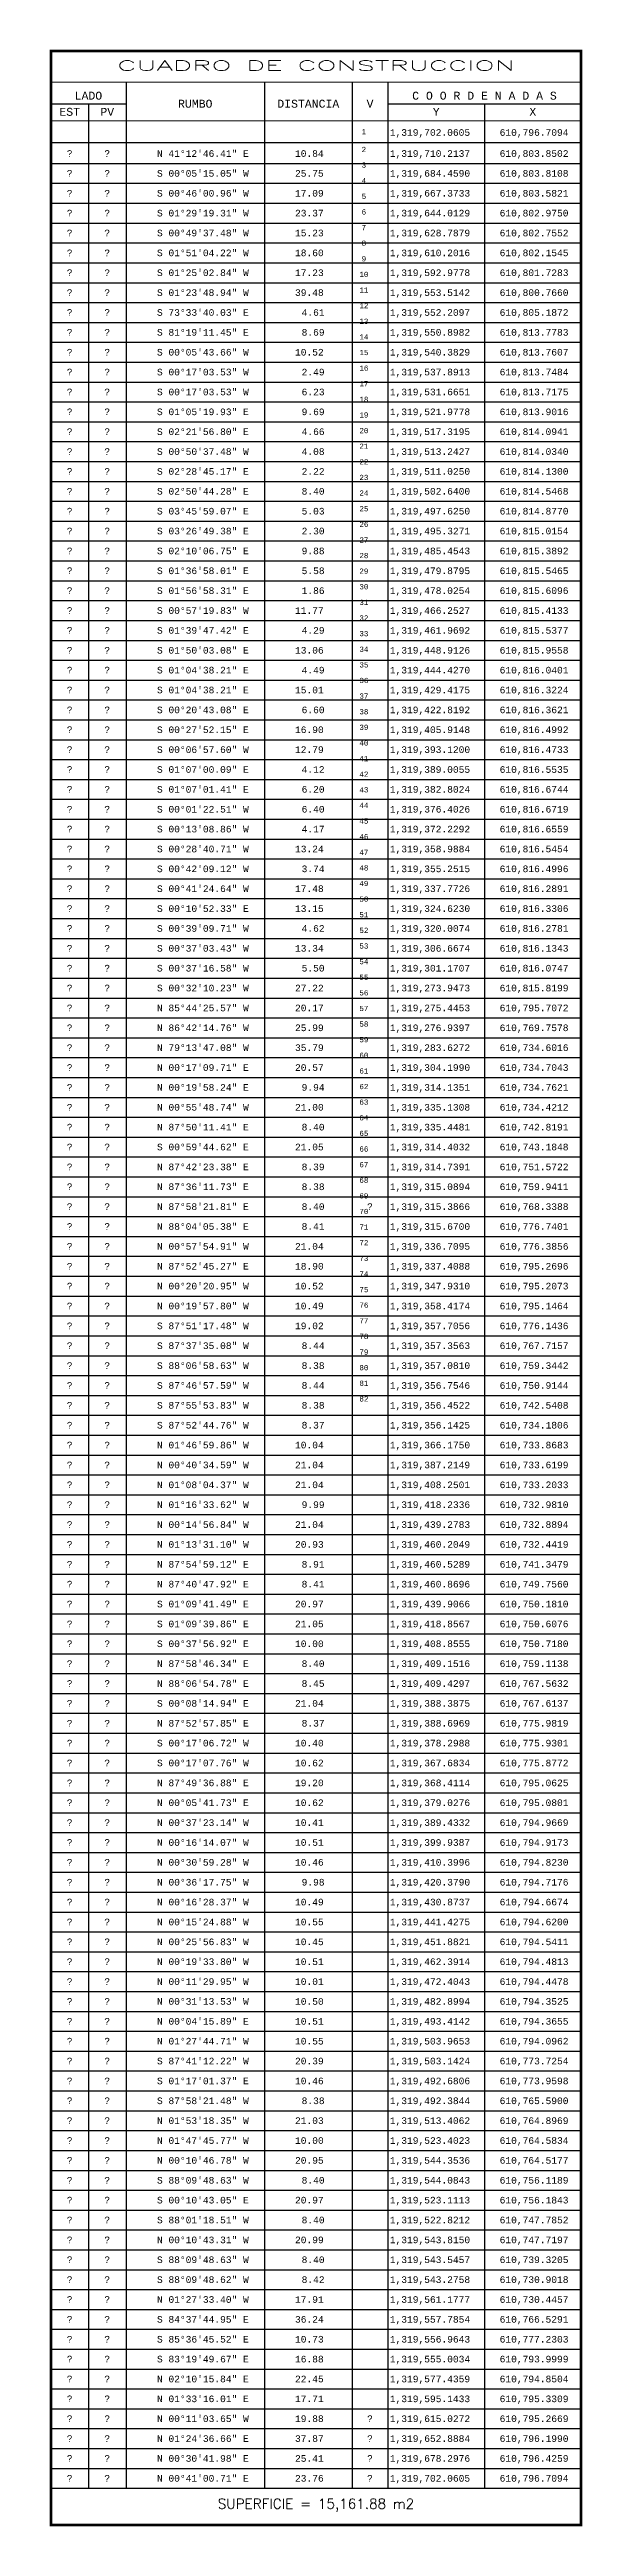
# Model space of a CAD drawing. Header units: millimetres. Extents: x 604022 to 1211550, y 1310365 to 2622648.
# Drawn here: x 605329.6 to 605425, y 1310364.5 to 1310808.3 of the extents above; entities that cross this region are included whole.
import ezdxf
from ezdxf.enums import TextEntityAlignment as Align

# ---------------------------------------------------------------- set-up
doc = ezdxf.new("R2010")
doc.units = ezdxf.units.MM
for name, color, linetype in [('CVL_CUADCON', 1, 'Continuous'), ('CVL_CUADCON_LIN', 8, 'Continuous'), ('CVL_CUADCON_TIT', 1, 'Continuous'), ('CVL_CUADCON_TX', 2, 'Continuous')]:
    doc.layers.add(name, color=color, linetype=linetype)
doc.styles.add('HUECA1', font='HUECA1.shx')
doc.styles.add('MONOTXT4', font='MONOTXT4.shx')

msp = doc.modelspace()

# ---------------------------------------------------------------- linework, layer by layer
at = {"layer": 'CVL_CUADCON', "color": 1, "linetype": 'Continuous', "lineweight": 30, "const_width": 0.475, "flags": 128}
msp.add_lwpolyline([(605329.848, 1310808.017), (605424.738, 1310808.017), (605424.738, 1310364.769), (605329.848, 1310364.769)], close=True, dxfattribs=at)
at = {"layer": 'CVL_CUADCON', "color": 1, "linetype": 'Continuous', "lineweight": 30, "const_width": 0.178, "flags": 128}
for points in [[(605329.848, 1310802.382), (605424.738, 1310802.382)], [(605329.848, 1310795.479), (605424.738, 1310795.479)], [(605329.848, 1310371.375), (605424.738, 1310371.375)]]:
    msp.add_lwpolyline(points, dxfattribs=at)
at = {"layer": 'CVL_CUADCON_LIN', "color": 8, "linetype": 'Continuous', "lineweight": 30, "ltscale": 0.5}
for p, q in [((605343.29, 1310802.382), (605343.29, 1310371.375)), ((605368.054, 1310802.382), (605368.054, 1310371.375)), ((605383.767, 1310802.382), (605383.767, 1310371.375)), ((605390.158, 1310802.382), (605390.158, 1310371.375)), ((605329.848, 1310798.552), (605343.29, 1310798.552)), ((605336.563, 1310798.552), (605336.563, 1310371.375)), ((605390.158, 1310798.552), (605424.738, 1310798.552)), ((605407.448, 1310798.552), (605407.448, 1310371.375)), ((605329.848, 1310791.617), (605424.738, 1310791.617)), ((605329.848, 1310787.846), (605424.738, 1310787.846)), ((605329.848, 1310784.287), (605424.738, 1310784.287)), ((605329.848, 1310780.727), (605424.738, 1310780.727)), ((605329.848, 1310777.167), (605424.738, 1310777.167)), ((605329.848, 1310773.608), (605424.738, 1310773.608)), ((605329.848, 1310770.048), (605424.738, 1310770.048)), ((605329.848, 1310766.489), (605424.738, 1310766.489)), ((605329.848, 1310762.929), (605424.738, 1310762.929)), ((605329.848, 1310759.369), (605424.738, 1310759.369)), ((605329.848, 1310755.81), (605424.738, 1310755.81)), ((605329.848, 1310752.25), (605424.738, 1310752.25)), ((605329.848, 1310748.691), (605424.738, 1310748.691)), ((605329.848, 1310745.131), (605424.738, 1310745.131)), ((605329.848, 1310741.572), (605424.738, 1310741.572)), ((605329.848, 1310738.012), (605424.738, 1310738.012)), ((605329.848, 1310734.452), (605424.738, 1310734.452)), ((605329.848, 1310730.893), (605424.738, 1310730.893)), ((605329.848, 1310727.333), (605424.738, 1310727.333)), ((605329.848, 1310723.774), (605424.738, 1310723.774)), ((605329.848, 1310720.214), (605424.738, 1310720.214)), ((605329.848, 1310716.654), (605424.738, 1310716.654)), ((605329.848, 1310713.095), (605424.738, 1310713.095)), ((605329.848, 1310709.535), (605424.738, 1310709.535)), ((605329.848, 1310705.976), (605424.738, 1310705.976)), ((605329.848, 1310702.416), (605424.738, 1310702.416)), ((605329.848, 1310698.857), (605424.738, 1310698.857)), ((605329.848, 1310695.297), (605424.738, 1310695.297)), ((605329.848, 1310691.737), (605424.738, 1310691.737)), ((605329.848, 1310688.178), (605424.738, 1310688.178)), ((605329.848, 1310684.618), (605424.738, 1310684.618)), ((605329.848, 1310681.059), (605424.738, 1310681.059)), ((605329.848, 1310677.499), (605424.738, 1310677.499)), ((605329.848, 1310673.939), (605424.738, 1310673.939)), ((605329.848, 1310670.38), (605424.738, 1310670.38)), ((605329.848, 1310666.82), (605424.738, 1310666.82)), ((605329.848, 1310663.261), (605424.738, 1310663.261)), ((605329.848, 1310659.701), (605424.738, 1310659.701)), ((605329.848, 1310656.141), (605424.738, 1310656.141)), ((605329.848, 1310652.582), (605424.738, 1310652.582)), ((605329.848, 1310649.022), (605424.738, 1310649.022)), ((605329.848, 1310645.463), (605424.738, 1310645.463)), ((605329.848, 1310641.903), (605424.738, 1310641.903)), ((605329.848, 1310638.344), (605424.738, 1310638.344)), ((605329.848, 1310634.784), (605424.738, 1310634.784)), ((605329.848, 1310631.224), (605424.738, 1310631.224)), ((605329.848, 1310627.665), (605424.738, 1310627.665)), ((605329.848, 1310624.105), (605424.738, 1310624.105)), ((605329.848, 1310620.546), (605424.738, 1310620.546)), ((605329.848, 1310616.986), (605424.738, 1310616.986)), ((605329.848, 1310613.426), (605424.738, 1310613.426)), ((605329.848, 1310609.867), (605424.738, 1310609.867)), ((605329.848, 1310606.307), (605424.738, 1310606.307)), ((605329.848, 1310602.748), (605424.738, 1310602.748)), ((605329.848, 1310599.188), (605424.738, 1310599.188)), ((605329.848, 1310595.629), (605424.738, 1310595.629)), ((605329.848, 1310592.069), (605424.738, 1310592.069)), ((605329.848, 1310588.509), (605424.738, 1310588.509)), ((605329.848, 1310584.95), (605424.738, 1310584.95)), ((605329.848, 1310581.39), (605424.738, 1310581.39)), ((605329.848, 1310577.831), (605424.738, 1310577.831)), ((605329.848, 1310574.271), (605424.738, 1310574.271)), ((605329.848, 1310570.711), (605424.738, 1310570.711)), ((605329.848, 1310567.152), (605424.738, 1310567.152)), ((605329.848, 1310563.592), (605424.738, 1310563.592)), ((605329.848, 1310560.033), (605424.738, 1310560.033)), ((605329.848, 1310556.473), (605424.738, 1310556.473)), ((605329.848, 1310552.914), (605424.738, 1310552.914)), ((605329.848, 1310549.354), (605424.738, 1310549.354)), ((605329.848, 1310545.794), (605424.738, 1310545.794)), ((605329.848, 1310542.235), (605424.738, 1310542.235)), ((605329.848, 1310538.675), (605424.738, 1310538.675)), ((605329.848, 1310535.116), (605424.738, 1310535.116)), ((605329.848, 1310531.556), (605424.738, 1310531.556)), ((605329.848, 1310527.996), (605424.738, 1310527.996)), ((605329.848, 1310524.437), (605424.738, 1310524.437)), ((605329.848, 1310520.877), (605424.738, 1310520.877)), ((605329.848, 1310517.318), (605424.738, 1310517.318)), ((605329.848, 1310513.758), (605424.738, 1310513.758)), ((605329.848, 1310510.199), (605424.738, 1310510.199)), ((605329.848, 1310506.639), (605424.738, 1310506.639)), ((605329.848, 1310503.079), (605424.738, 1310503.079)), ((605329.848, 1310499.52), (605424.738, 1310499.52)), ((605329.848, 1310495.96), (605424.738, 1310495.96)), ((605329.848, 1310492.401), (605424.738, 1310492.401)), ((605329.848, 1310488.841), (605424.738, 1310488.841)), ((605329.848, 1310485.281), (605424.738, 1310485.281)), ((605329.848, 1310481.722), (605424.738, 1310481.722)), ((605329.848, 1310478.162), (605424.738, 1310478.162)), ((605329.848, 1310474.603), (605424.738, 1310474.603)), ((605329.848, 1310471.043), (605424.738, 1310471.043)), ((605329.848, 1310467.484), (605424.738, 1310467.484)), ((605329.848, 1310463.924), (605424.738, 1310463.924)), ((605329.848, 1310460.364), (605424.738, 1310460.364)), ((605329.848, 1310456.805), (605424.738, 1310456.805)), ((605329.848, 1310453.245), (605424.738, 1310453.245)), ((605329.848, 1310449.686), (605424.738, 1310449.686)), ((605329.848, 1310446.126), (605424.738, 1310446.126)), ((605329.848, 1310442.566), (605424.738, 1310442.566)), ((605329.848, 1310439.007), (605424.738, 1310439.007)), ((605329.848, 1310435.447), (605424.738, 1310435.447)), ((605329.848, 1310431.888), (605424.738, 1310431.888)), ((605329.848, 1310428.328), (605424.738, 1310428.328)), ((605329.848, 1310424.769), (605424.738, 1310424.769)), ((605329.848, 1310421.209), (605424.738, 1310421.209)), ((605329.848, 1310417.649), (605424.738, 1310417.649)), ((605329.848, 1310414.09), (605424.738, 1310414.09)), ((605329.848, 1310410.53), (605424.738, 1310410.53)), ((605329.848, 1310406.971), (605424.738, 1310406.971)), ((605329.848, 1310403.411), (605424.738, 1310403.411)), ((605329.848, 1310399.851), (605424.738, 1310399.851)), ((605329.848, 1310396.292), (605424.738, 1310396.292)), ((605329.848, 1310392.732), (605424.738, 1310392.732)), ((605329.848, 1310389.173), (605424.738, 1310389.173)), ((605329.848, 1310385.613), (605424.738, 1310385.613)), ((605329.848, 1310382.053), (605424.738, 1310382.053)), ((605329.848, 1310378.494), (605424.738, 1310378.494)), ((605329.848, 1310374.934), (605424.738, 1310374.934)), ((605329.848, 1310371.375), (605424.738, 1310371.375))]:
    msp.add_line(p, q, dxfattribs=at)

# ---------------------------------------------------------------- texts
at = {"layer": 'CVL_CUADCON_TIT', "color": 1, "lineweight": 30, "ltscale": 0.5, "style": 'HUECA1', "width": 1.758658}
msp.add_text('CUADRO DE CONSTRUCCION', height=1.77979, dxfattribs=at).set_placement((605341.713, 1310804.493), (605412.873, 1310804.493), align=Align.FIT)
at = {"layer": 'CVL_CUADCON_TIT', "color": 1, "lineweight": 30, "ltscale": 0.5, "style": 'MONOTXT4'}
for s, height, p in [('LADO', 1.4238, (605336.563, 1310799.275)), ('C O O R D E N A D A S', 1.42383, (605407.447, 1310799.275)), ('EST', 1.4238, (605333.206, 1310796.384)), ('PV', 1.4238, (605339.933, 1310796.384)), ('Y', 1.424, (605398.809, 1310796.384)), ('X', 1.424, (605416.096, 1310796.384))]:
    msp.add_text(s, height=height, dxfattribs=at).set_placement(p, align=Align.CENTER)
at = {"layer": 'CVL_CUADCON_TIT', "color": 1, "lineweight": 30, "ltscale": 0.5}
for s, height, style, p in [('RUMBO', 1.4238, 'MONOTXT4', (605355.678, 1310798.549)), ('DISTANCIA', 1.4238, 'MONOTXT4', (605375.909, 1310798.549)), ('V', 1.424, 'MONOTXT4', (605386.967, 1310798.549)), ('SUPERFICIE = 15,161.88 m2', 1.77979, 'HUECA1', (605377.293, 1310368.329))]:
    msp.add_text(s, height=height, dxfattribs=dict(at, style=style)).set_placement(p, align=Align.MIDDLE)
at = {"layer": 'CVL_CUADCON_TX', "color": 7, "ltscale": 0.5, "style": 'MONOTXT4'}
for s, height, p in [('1', 0.933, (605385.863, 1310793.082)), ('3', 0.933, (605385.863, 1310787.087)), ('2', 0.933, (605385.863, 1310789.885)), ('4', 0.933, (605385.863, 1310784.289)), ('5', 0.933, (605385.863, 1310781.492)), ('6', 0.933, (605385.863, 1310778.694)), ('8', 0.933, (605385.863, 1310773.098)), ('7', 0.933, (605385.863, 1310775.896)), ('9', 0.933, (605385.863, 1310770.301)), ('10', 0.9326, (605385.863, 1310767.503)), ('11', 0.9326, (605385.863, 1310764.705)), ('12', 0.9326, (605385.863, 1310761.907)), ('13', 0.9326, (605385.863, 1310759.109)), ('14', 0.9326, (605385.863, 1310756.312)), ('15', 0.9326, (605385.863, 1310753.514)), ('16', 0.9326, (605385.863, 1310750.716)), ('17', 0.9326, (605385.863, 1310747.918)), ('18', 0.9326, (605385.863, 1310745.12)), ('19', 0.9326, (605385.863, 1310742.323)), ('20', 0.9326, (605385.863, 1310739.525)), ('21', 0.9326, (605385.863, 1310736.727)), ('22', 0.9326, (605385.863, 1310733.929)), ('23', 0.9326, (605385.863, 1310731.131)), ('24', 0.9326, (605385.863, 1310728.334)), ('25', 0.9326, (605385.863, 1310725.536)), ('26', 0.9326, (605385.863, 1310722.738)), ('27', 0.9326, (605385.863, 1310719.94)), ('28', 0.9326, (605385.863, 1310717.142)), ('30', 0.9326, (605385.863, 1310711.547)), ('29', 0.9326, (605385.863, 1310714.345)), ('31', 0.9326, (605385.863, 1310708.749)), ('32', 0.9326, (605385.863, 1310705.951)), ('33', 0.9326, (605385.863, 1310703.153)), ('34', 0.9326, (605385.863, 1310700.356)), ('35', 0.9326, (605385.863, 1310697.558)), ('36', 0.9326, (605385.863, 1310694.76)), ('37', 0.9326, (605385.863, 1310691.962)), ('38', 0.9326, (605385.863, 1310689.164)), ('39', 0.9326, (605385.863, 1310686.367)), ('40', 0.9326, (605385.863, 1310683.569)), ('41', 0.9326, (605385.863, 1310680.771)), ('42', 0.9326, (605385.863, 1310677.973)), ('43', 0.9326, (605385.863, 1310675.176)), ('44', 0.9326, (605385.863, 1310672.378)), ('45', 0.9326, (605385.863, 1310669.58)), ('46', 0.9326, (605385.863, 1310666.782)), ('47', 0.9326, (605385.863, 1310663.984)), ('48', 0.9326, (605385.863, 1310661.187)), ('49', 0.9326, (605385.863, 1310658.389)), ('50', 0.9326, (605385.863, 1310655.591)), ('51', 0.9326, (605385.863, 1310652.793)), ('52', 0.9326, (605385.863, 1310649.995)), ('53', 0.9326, (605385.863, 1310647.198)), ('54', 0.9326, (605385.863, 1310644.4)), ('55', 0.9326, (605385.863, 1310641.602)), ('56', 0.9326, (605385.863, 1310638.804)), ('57', 0.9326, (605385.863, 1310636.006)), ('58', 0.9326, (605385.863, 1310633.209)), ('59', 0.9326, (605385.863, 1310630.411)), ('60', 0.9326, (605385.863, 1310627.613)), ('61', 0.9326, (605385.863, 1310624.815)), ('62', 0.9326, (605385.863, 1310622.017)), ('63', 0.9326, (605385.863, 1310619.22)), ('64', 0.9326, (605385.863, 1310616.422)), ('65', 0.9326, (605385.863, 1310613.624)), ('66', 0.9326, (605385.863, 1310610.826)), ('67', 0.9326, (605385.863, 1310608.028)), ('68', 0.9326, (605385.863, 1310605.231)), ('69', 0.9326, (605385.863, 1310602.433)), ('70', 0.9326, (605385.863, 1310599.635)), ('71', 0.9326, (605385.863, 1310596.837)), ('72', 0.9326, (605385.863, 1310594.039)), ('73', 0.9326, (605385.863, 1310591.242)), ('74', 0.9326, (605385.863, 1310588.444)), ('75', 0.9326, (605385.863, 1310585.646)), ('76', 0.9326, (605385.863, 1310582.848)), ('77', 0.9326, (605385.863, 1310580.051)), ('78', 0.9326, (605385.863, 1310577.253)), ('79', 0.9326, (605385.863, 1310574.455)), ('80', 0.9326, (605385.863, 1310571.657)), ('81', 0.9326, (605385.863, 1310568.859)), ('82', 0.9326, (605385.863, 1310566.062))]:
    msp.add_text(s, height=height, dxfattribs=at).set_placement(p, align=Align.CENTER)
at = {"layer": 'CVL_CUADCON_TX', "color": 2, "lineweight": 30, "ltscale": 0.5, "style": 'MONOTXT4'}
for s, height, p in [('1,319,702.0605', 1.18653, (605390.503, 1310792.803)), ('610,796.7094', 1.18653, (605410.164, 1310792.803)), ('N 41%%d12\'46.41" E', 1.18653, (605348.832, 1310789.033)), ('10.84', 1.1865, (605373.536, 1310789.033)), ('1,319,710.2137', 1.18653, (605390.503, 1310789.033)), ('610,803.8502', 1.18653, (605410.164, 1310789.033)), ('S 00%%d05\'15.05" W', 1.18653, (605348.832, 1310785.473)), ('S 00%%d46\'00.96" W', 1.18653, (605348.832, 1310781.913)), ('25.75', 1.1865, (605373.536, 1310785.473)), ('17.09', 1.1865, (605373.536, 1310781.913)), ('1,319,684.4590', 1.18653, (605390.503, 1310785.473)), ('1,319,667.3733', 1.18653, (605390.503, 1310781.913)), ('610,803.8108', 1.18653, (605410.164, 1310785.473)), ('610,803.5821', 1.18653, (605410.164, 1310781.913)), ('S 01%%d29\'19.31" W', 1.18653, (605348.832, 1310778.354)), ('23.37', 1.1865, (605373.536, 1310778.354)), ('1,319,644.0129', 1.18653, (605390.503, 1310778.354)), ('610,802.9750', 1.18653, (605410.164, 1310778.354)), ('S 00%%d49\'37.48" W', 1.18653, (605348.832, 1310774.794)), ('15.23', 1.1865, (605373.536, 1310774.794)), ('1,319,628.7879', 1.18653, (605390.503, 1310774.794)), ('610,802.7552', 1.18653, (605410.164, 1310774.794)), ('S 01%%d51\'04.22" W', 1.18653, (605348.832, 1310771.235)), ('18.60', 1.1865, (605373.536, 1310771.235)), ('1,319,610.2016', 1.18653, (605390.503, 1310771.235)), ('610,802.1545', 1.18653, (605410.164, 1310771.235)), ('S 01%%d25\'02.84" W', 1.18653, (605348.832, 1310767.675)), ('S 01%%d23\'48.94" W', 1.18653, (605348.832, 1310764.116)), ('39.48', 1.1865, (605373.536, 1310764.116)), ('17.23', 1.1865, (605373.536, 1310767.675)), ('1,319,592.9778', 1.18653, (605390.503, 1310767.675)), ('1,319,553.5142', 1.18653, (605390.503, 1310764.116)), ('610,801.7283', 1.18653, (605410.164, 1310767.675)), ('610,800.7660', 1.18653, (605410.164, 1310764.116)), ('S 73%%d33\'40.03" E', 1.18653, (605348.832, 1310760.556)), ('4.61', 1.1865, (605374.722, 1310760.556)), ('1,319,552.2097', 1.18653, (605390.503, 1310760.556)), ('610,805.1872', 1.18653, (605410.164, 1310760.556)), ('S 81%%d19\'11.45" E', 1.18653, (605348.832, 1310756.996)), ('8.69', 1.1865, (605374.722, 1310756.996)), ('1,319,550.8982', 1.18653, (605390.503, 1310756.996)), ('610,813.7783', 1.18653, (605410.164, 1310756.996)), ('S 00%%d05\'43.66" W', 1.18653, (605348.832, 1310753.437)), ('10.52', 1.1865, (605373.536, 1310753.437)), ('1,319,540.3829', 1.18653, (605390.503, 1310753.437)), ('610,813.7607', 1.18653, (605410.164, 1310753.437)), ('S 00%%d17\'03.53" W', 1.18653, (605348.832, 1310749.877)), ('S 00%%d17\'03.53" W', 1.18653, (605348.832, 1310746.318)), ('2.49', 1.1865, (605374.722, 1310749.877)), ('6.23', 1.1865, (605374.722, 1310746.318)), ('1,319,537.8913', 1.18653, (605390.503, 1310749.877)), ('1,319,531.6651', 1.18653, (605390.503, 1310746.318)), ('610,813.7484', 1.18653, (605410.164, 1310749.877)), ('610,813.7175', 1.18653, (605410.164, 1310746.318)), ('S 01%%d05\'19.93" E', 1.18653, (605348.832, 1310742.758)), ('9.69', 1.1865, (605374.722, 1310742.758)), ('1,319,521.9778', 1.18653, (605390.503, 1310742.758)), ('610,813.9016', 1.18653, (605410.164, 1310742.758)), ('S 02%%d21\'56.80" E', 1.18653, (605348.832, 1310739.198)), ('4.66', 1.1865, (605374.722, 1310739.198)), ('1,319,517.3195', 1.18653, (605390.503, 1310739.198)), ('610,814.0941', 1.18653, (605410.164, 1310739.198)), ('S 00%%d50\'37.48" W', 1.18653, (605348.832, 1310735.639)), ('4.08', 1.1865, (605374.722, 1310735.639)), ('1,319,513.2427', 1.18653, (605390.503, 1310735.639)), ('610,814.0340', 1.18653, (605410.164, 1310735.639)), ('S 02%%d28\'45.17" E', 1.18653, (605348.832, 1310732.079)), ('S 02%%d50\'44.28" E', 1.18653, (605348.832, 1310728.52)), ('8.40', 1.1865, (605374.722, 1310728.52)), ('2.22', 1.1865, (605374.722, 1310732.079)), ('1,319,511.0250', 1.18653, (605390.503, 1310732.079)), ('1,319,502.6400', 1.18653, (605390.503, 1310728.52)), ('610,814.1300', 1.18653, (605410.164, 1310732.079)), ('610,814.5468', 1.18653, (605410.164, 1310728.52)), ('S 03%%d45\'59.07" E', 1.18653, (605348.832, 1310724.96)), ('5.03', 1.1865, (605374.722, 1310724.96)), ('1,319,497.6250', 1.18653, (605390.503, 1310724.96)), ('610,814.8770', 1.18653, (605410.164, 1310724.96)), ('S 03%%d26\'49.38" E', 1.18653, (605348.832, 1310721.401)), ('2.30', 1.1865, (605374.722, 1310721.401)), ('1,319,495.3271', 1.18653, (605390.503, 1310721.401)), ('610,815.0154', 1.18653, (605410.164, 1310721.401)), ('S 02%%d10\'06.75" E', 1.18653, (605348.832, 1310717.841)), ('9.88', 1.1865, (605374.722, 1310717.841)), ('1,319,485.4543', 1.18653, (605390.503, 1310717.841)), ('610,815.3892', 1.18653, (605410.164, 1310717.841)), ('S 01%%d36\'58.01" E', 1.18653, (605348.832, 1310714.281)), ('S 01%%d56\'58.31" E', 1.18653, (605348.832, 1310710.722)), ('5.58', 1.1865, (605374.722, 1310714.281)), ('1.86', 1.1865, (605374.722, 1310710.722)), ('1,319,479.8795', 1.18653, (605390.503, 1310714.281)), ('1,319,478.0254', 1.18653, (605390.503, 1310710.722)), ('610,815.5465', 1.18653, (605410.164, 1310714.281)), ('610,815.6096', 1.18653, (605410.164, 1310710.722)), ('S 00%%d57\'19.83" W', 1.18653, (605348.832, 1310707.162)), ('11.77', 1.1865, (605373.536, 1310707.162)), ('1,319,466.2527', 1.18653, (605390.503, 1310707.162)), ('610,815.4133', 1.18653, (605410.164, 1310707.162)), ('S 01%%d39\'47.42" E', 1.18653, (605348.832, 1310703.603)), ('4.29', 1.1865, (605374.722, 1310703.603)), ('1,319,461.9692', 1.18653, (605390.503, 1310703.603)), ('610,815.5377', 1.18653, (605410.164, 1310703.603)), ('S 01%%d50\'03.08" E', 1.18653, (605348.832, 1310700.043)), ('13.06', 1.1865, (605373.536, 1310700.043)), ('1,319,448.9126', 1.18653, (605390.503, 1310700.043)), ('610,815.9558', 1.18653, (605410.164, 1310700.043)), ('S 01%%d04\'38.21" E', 1.18653, (605348.832, 1310696.483)), ('S 01%%d04\'38.21" E', 1.18653, (605348.832, 1310692.924)), ('15.01', 1.1865, (605373.536, 1310692.924)), ('4.49', 1.1865, (605374.722, 1310696.483)), ('1,319,444.4270', 1.18653, (605390.503, 1310696.483)), ('1,319,429.4175', 1.18653, (605390.503, 1310692.924)), ('610,816.0401', 1.18653, (605410.164, 1310696.483)), ('610,816.3224', 1.18653, (605410.164, 1310692.924)), ('S 00%%d20\'43.08" E', 1.18653, (605348.832, 1310689.364)), ('6.60', 1.1865, (605374.722, 1310689.364)), ('1,319,422.8192', 1.18653, (605390.503, 1310689.364)), ('610,816.3621', 1.18653, (605410.164, 1310689.364)), ('S 00%%d27\'52.15" E', 1.18653, (605348.832, 1310685.805)), ('16.90', 1.1865, (605373.536, 1310685.805)), ('1,319,405.9148', 1.18653, (605390.503, 1310685.805)), ('610,816.4992', 1.18653, (605410.164, 1310685.805)), ('S 00%%d06\'57.60" W', 1.18653, (605348.832, 1310682.245)), ('12.79', 1.1865, (605373.536, 1310682.245)), ('1,319,393.1200', 1.18653, (605390.503, 1310682.245)), ('610,816.4733', 1.18653, (605410.164, 1310682.245)), ('S 01%%d07\'00.09" E', 1.18653, (605348.832, 1310678.686)), ('S 01%%d07\'01.41" E', 1.18653, (605348.832, 1310675.126)), ('4.12', 1.1865, (605374.722, 1310678.686)), ('6.20', 1.1865, (605374.722, 1310675.126)), ('1,319,389.0055', 1.18653, (605390.503, 1310678.686)), ('1,319,382.8024', 1.18653, (605390.503, 1310675.126)), ('610,816.5535', 1.18653, (605410.164, 1310678.686)), ('610,816.6744', 1.18653, (605410.164, 1310675.126)), ('S 00%%d01\'22.51" W', 1.18653, (605348.832, 1310671.566)), ('6.40', 1.1865, (605374.722, 1310671.566)), ('1,319,376.4026', 1.18653, (605390.503, 1310671.566)), ('610,816.6719', 1.18653, (605410.164, 1310671.566)), ('S 00%%d13\'08.86" W', 1.18653, (605348.832, 1310668.007)), ('4.17', 1.1865, (605374.722, 1310668.007)), ('1,319,372.2292', 1.18653, (605390.503, 1310668.007)), ('610,816.6559', 1.18653, (605410.164, 1310668.007)), ('S 00%%d28\'40.71" W', 1.18653, (605348.832, 1310664.447)), ('13.24', 1.1865, (605373.536, 1310664.447)), ('1,319,358.9884', 1.18653, (605390.503, 1310664.447)), ('610,816.5454', 1.18653, (605410.164, 1310664.447)), ('S 00%%d42\'09.12" W', 1.18653, (605348.832, 1310660.888)), ('S 00%%d41\'24.64" W', 1.18653, (605348.832, 1310657.328)), ('17.48', 1.1865, (605373.536, 1310657.328)), ('3.74', 1.1865, (605374.722, 1310660.888)), ('1,319,355.2515', 1.18653, (605390.503, 1310660.888)), ('1,319,337.7726', 1.18653, (605390.503, 1310657.328)), ('610,816.4996', 1.18653, (605410.164, 1310660.888)), ('610,816.2891', 1.18653, (605410.164, 1310657.328)), ('S 00%%d10\'52.33" E', 1.18653, (605348.832, 1310653.768)), ('13.15', 1.1865, (605373.536, 1310653.768)), ('1,319,324.6230', 1.18653, (605390.503, 1310653.768)), ('610,816.3306', 1.18653, (605410.164, 1310653.768)), ('S 00%%d39\'09.71" W', 1.18653, (605348.832, 1310650.209)), ('4.62', 1.1865, (605374.722, 1310650.209)), ('1,319,320.0074', 1.18653, (605390.503, 1310650.209)), ('610,816.2781', 1.18653, (605410.164, 1310650.209)), ('S 00%%d37\'03.43" W', 1.18653, (605348.832, 1310646.649)), ('13.34', 1.1865, (605373.536, 1310646.649)), ('1,319,306.6674', 1.18653, (605390.503, 1310646.649)), ('610,816.1343', 1.18653, (605410.164, 1310646.649)), ('S 00%%d37\'16.58" W', 1.18653, (605348.832, 1310643.09)), ('S 00%%d32\'10.23" W', 1.18653, (605348.832, 1310639.53)), ('27.22', 1.1865, (605373.536, 1310639.53)), ('5.50', 1.1865, (605374.722, 1310643.09)), ('1,319,301.1707', 1.18653, (605390.503, 1310643.09)), ('1,319,273.9473', 1.18653, (605390.503, 1310639.53)), ('610,816.0747', 1.18653, (605410.164, 1310643.09)), ('610,815.8199', 1.18653, (605410.164, 1310639.53)), ('N 85%%d44\'25.57" W', 1.18653, (605348.832, 1310635.971)), ('20.17', 1.1865, (605373.536, 1310635.971)), ('1,319,275.4453', 1.18653, (605390.503, 1310635.971)), ('610,795.7072', 1.18653, (605410.164, 1310635.971)), ('N 86%%d42\'14.76" W', 1.18653, (605348.832, 1310632.411)), ('25.99', 1.1865, (605373.536, 1310632.411)), ('1,319,276.9397', 1.18653, (605390.503, 1310632.411)), ('610,769.7578', 1.18653, (605410.164, 1310632.411)), ('N 79%%d13\'47.08" W', 1.18653, (605348.832, 1310628.851)), ('35.79', 1.1865, (605373.536, 1310628.851)), ('1,319,283.6272', 1.18653, (605390.503, 1310628.851)), ('610,734.6016', 1.18653, (605410.164, 1310628.851)), ('N 00%%d17\'09.71" E', 1.18653, (605348.832, 1310625.292)), ('N 00%%d19\'58.24" E', 1.18653, (605348.832, 1310621.732)), ('20.57', 1.1865, (605373.536, 1310625.292)), ('9.94', 1.1865, (605374.722, 1310621.732)), ('1,319,304.1990', 1.18653, (605390.503, 1310625.292)), ('1,319,314.1351', 1.18653, (605390.503, 1310621.732)), ('610,734.7043', 1.18653, (605410.164, 1310625.292)), ('610,734.7621', 1.18653, (605410.164, 1310621.732)), ('N 00%%d55\'48.74" W', 1.18653, (605348.832, 1310618.173)), ('21.00', 1.1865, (605373.536, 1310618.173)), ('1,319,335.1308', 1.18653, (605390.503, 1310618.173)), ('610,734.4212', 1.18653, (605410.164, 1310618.173)), ('N 87%%d50\'11.41" E', 1.18653, (605348.832, 1310614.613)), ('8.40', 1.1865, (605374.722, 1310614.613)), ('1,319,335.4481', 1.18653, (605390.503, 1310614.613)), ('610,742.8191', 1.18653, (605410.164, 1310614.613)), ('S 00%%d59\'44.62" E', 1.18653, (605348.832, 1310611.053)), ('21.05', 1.1865, (605373.536, 1310611.053)), ('1,319,314.4032', 1.18653, (605390.503, 1310611.053)), ('610,743.1848', 1.18653, (605410.164, 1310611.053)), ('N 87%%d42\'23.38" E', 1.18653, (605348.832, 1310607.494)), ('N 87%%d36\'11.73" E', 1.18653, (605348.832, 1310603.934)), ('8.39', 1.1865, (605374.722, 1310607.494)), ('8.38', 1.1865, (605374.722, 1310603.934)), ('1,319,314.7391', 1.18653, (605390.503, 1310607.494)), ('1,319,315.0894', 1.18653, (605390.503, 1310603.934)), ('610,751.5722', 1.18653, (605410.164, 1310607.494)), ('610,759.9411', 1.18653, (605410.164, 1310603.934)), ('N 87%%d58\'21.81" E', 1.18653, (605348.832, 1310600.375)), ('8.40', 1.1865, (605374.722, 1310600.375)), ('1,319,315.3866', 1.18653, (605390.503, 1310600.375)), ('610,768.3388', 1.18653, (605410.164, 1310600.375)), ('N 88%%d04\'05.38" E', 1.18653, (605348.832, 1310596.815)), ('8.41', 1.1865, (605374.722, 1310596.815)), ('1,319,315.6700', 1.18653, (605390.503, 1310596.815)), ('610,776.7401', 1.18653, (605410.164, 1310596.815)), ('N 00%%d57\'54.91" W', 1.18653, (605348.832, 1310593.255)), ('21.04', 1.1865, (605373.536, 1310593.255)), ('1,319,336.7095', 1.18653, (605390.503, 1310593.255)), ('610,776.3856', 1.18653, (605410.164, 1310593.255)), ('N 87%%d52\'45.27" E', 1.18653, (605348.832, 1310589.696)), ('N 00%%d20\'20.95" W', 1.18653, (605348.832, 1310586.136)), ('18.90', 1.1865, (605373.536, 1310589.696)), ('10.52', 1.1865, (605373.536, 1310586.136)), ('1,319,337.4088', 1.18653, (605390.503, 1310589.696)), ('1,319,347.9310', 1.18653, (605390.503, 1310586.136)), ('610,795.2696', 1.18653, (605410.164, 1310589.696)), ('610,795.2073', 1.18653, (605410.164, 1310586.136)), ('N 00%%d19\'57.80" W', 1.18653, (605348.832, 1310582.577)), ('10.49', 1.1865, (605373.536, 1310582.577)), ('1,319,358.4174', 1.18653, (605390.503, 1310582.577)), ('610,795.1464', 1.18653, (605410.164, 1310582.577)), ('S 87%%d51\'17.48" W', 1.18653, (605348.832, 1310579.017)), ('19.02', 1.1865, (605373.536, 1310579.017)), ('1,319,357.7056', 1.18653, (605390.503, 1310579.017)), ('610,776.1436', 1.18653, (605410.164, 1310579.017)), ('S 87%%d37\'35.08" W', 1.18653, (605348.832, 1310575.458)), ('8.44', 1.1865, (605374.722, 1310575.458)), ('1,319,357.3563', 1.18653, (605390.503, 1310575.458)), ('610,767.7157', 1.18653, (605410.164, 1310575.458)), ('S 88%%d06\'58.63" W', 1.18653, (605348.832, 1310571.898)), ('S 87%%d46\'57.59" W', 1.18653, (605348.832, 1310568.338)), ('8.38', 1.1865, (605374.722, 1310571.898)), ('8.44', 1.1865, (605374.722, 1310568.338)), ('1,319,357.0810', 1.18653, (605390.503, 1310571.898)), ('1,319,356.7546', 1.18653, (605390.503, 1310568.338)), ('610,759.3442', 1.18653, (605410.164, 1310571.898)), ('610,750.9144', 1.18653, (605410.164, 1310568.338)), ('S 87%%d55\'53.83" W', 1.18653, (605348.832, 1310564.779)), ('8.38', 1.1865, (605374.722, 1310564.779)), ('1,319,356.4522', 1.18653, (605390.503, 1310564.779)), ('610,742.5408', 1.18653, (605410.164, 1310564.779)), ('S 87%%d52\'44.76" W', 1.18653, (605348.832, 1310561.219)), ('8.37', 1.1865, (605374.722, 1310561.219)), ('1,319,356.1425', 1.18653, (605390.503, 1310561.219)), ('610,734.1806', 1.18653, (605410.164, 1310561.219)), ('N 01%%d46\'59.86" W', 1.18653, (605348.832, 1310557.66)), ('10.04', 1.1865, (605373.536, 1310557.66)), ('1,319,366.1750', 1.18653, (605390.503, 1310557.66)), ('610,733.8683', 1.18653, (605410.164, 1310557.66)), ('N 00%%d40\'34.59" W', 1.18653, (605348.832, 1310554.1)), ('N 01%%d08\'04.37" W', 1.18653, (605348.832, 1310550.54)), ('21.04', 1.1865, (605373.536, 1310554.1)), ('1,319,387.2149', 1.18653, (605390.503, 1310554.1)), ('610,733.6199', 1.18653, (605410.164, 1310554.1)), ('N 01%%d16\'33.62" W', 1.18653, (605348.832, 1310546.981)), ('21.04', 1.1865, (605373.536, 1310550.54)), ('9.99', 1.1865, (605374.722, 1310546.981)), ('1,319,408.2501', 1.18653, (605390.503, 1310550.54)), ('1,319,418.2336', 1.18653, (605390.503, 1310546.981)), ('610,733.2033', 1.18653, (605410.164, 1310550.54)), ('610,732.9810', 1.18653, (605410.164, 1310546.981)), ('N 00%%d14\'56.84" W', 1.18653, (605348.832, 1310543.421)), ('21.04', 1.1865, (605373.536, 1310543.421)), ('1,319,439.2783', 1.18653, (605390.503, 1310543.421)), ('610,732.8894', 1.18653, (605410.164, 1310543.421)), ('N 01%%d13\'31.10" W', 1.18653, (605348.832, 1310539.862)), ('20.93', 1.1865, (605373.536, 1310539.862)), ('1,319,460.2049', 1.18653, (605390.503, 1310539.862)), ('610,732.4419', 1.18653, (605410.164, 1310539.862)), ('N 87%%d54\'59.12" E', 1.18653, (605348.832, 1310536.302)), ('N 87%%d40\'47.92" E', 1.18653, (605348.832, 1310532.743)), ('8.91', 1.1865, (605374.722, 1310536.302)), ('1,319,460.5289', 1.18653, (605390.503, 1310536.302)), ('610,741.3479', 1.18653, (605410.164, 1310536.302)), ('S 01%%d09\'41.49" E', 1.18653, (605348.832, 1310529.183)), ('20.97', 1.1865, (605373.536, 1310529.183)), ('8.41', 1.1865, (605374.722, 1310532.743)), ('1,319,460.8696', 1.18653, (605390.503, 1310532.743)), ('1,319,439.9066', 1.18653, (605390.503, 1310529.183)), ('610,749.7560', 1.18653, (605410.164, 1310532.743)), ('610,750.1810', 1.18653, (605410.164, 1310529.183)), ('S 01%%d09\'39.86" E', 1.18653, (605348.832, 1310525.623)), ('21.05', 1.1865, (605373.536, 1310525.623)), ('1,319,418.8567', 1.18653, (605390.503, 1310525.623)), ('610,750.6076', 1.18653, (605410.164, 1310525.623)), ('S 00%%d37\'56.92" E', 1.18653, (605348.832, 1310522.064)), ('10.00', 1.1865, (605373.536, 1310522.064)), ('1,319,408.8555', 1.18653, (605390.503, 1310522.064)), ('610,750.7180', 1.18653, (605410.164, 1310522.064)), ('N 87%%d58\'46.34" E', 1.18653, (605348.832, 1310518.504)), ('8.40', 1.1865, (605374.722, 1310518.504)), ('1,319,409.1516', 1.18653, (605390.503, 1310518.504)), ('610,759.1138', 1.18653, (605410.164, 1310518.504)), ('S 00%%d08\'14.94" E', 1.18653, (605348.832, 1310511.385)), ('N 88%%d06\'54.78" E', 1.18653, (605348.832, 1310514.945)), ('21.04', 1.1865, (605373.536, 1310511.385)), ('8.45', 1.1865, (605374.722, 1310514.945)), ('1,319,409.4297', 1.18653, (605390.503, 1310514.945)), ('1,319,388.3875', 1.18653, (605390.503, 1310511.385)), ('610,767.5632', 1.18653, (605410.164, 1310514.945)), ('610,767.6137', 1.18653, (605410.164, 1310511.385)), ('N 87%%d52\'57.85" E', 1.18653, (605348.832, 1310507.825)), ('8.37', 1.1865, (605374.722, 1310507.825)), ('1,319,388.6969', 1.18653, (605390.503, 1310507.825)), ('610,775.9819', 1.18653, (605410.164, 1310507.825)), ('S 00%%d17\'06.72" W', 1.18653, (605348.832, 1310504.266)), ('10.40', 1.1865, (605373.536, 1310504.266)), ('1,319,378.2988', 1.18653, (605390.503, 1310504.266)), ('610,775.9301', 1.18653, (605410.164, 1310504.266)), ('S 00%%d17\'07.76" W', 1.18653, (605348.832, 1310500.706)), ('10.62', 1.1865, (605373.536, 1310500.706)), ('1,319,367.6834', 1.18653, (605390.503, 1310500.706)), ('610,775.8772', 1.18653, (605410.164, 1310500.706)), ('N 87%%d49\'36.88" E', 1.18653, (605348.832, 1310497.147)), ('N 00%%d05\'41.73" E', 1.18653, (605348.832, 1310493.587)), ('19.20', 1.1865, (605373.536, 1310497.147)), ('10.62', 1.1865, (605373.536, 1310493.587)), ('1,319,368.4114', 1.18653, (605390.503, 1310497.147)), ('1,319,379.0276', 1.18653, (605390.503, 1310493.587)), ('610,795.0625', 1.18653, (605410.164, 1310497.147)), ('610,795.0801', 1.18653, (605410.164, 1310493.587)), ('N 00%%d37\'23.14" W', 1.18653, (605348.832, 1310490.028)), ('10.41', 1.1865, (605373.536, 1310490.028)), ('1,319,389.4332', 1.18653, (605390.503, 1310490.028)), ('610,794.9669', 1.18653, (605410.164, 1310490.028)), ('N 00%%d16\'14.07" W', 1.18653, (605348.832, 1310486.468)), ('10.51', 1.1865, (605373.536, 1310486.468)), ('1,319,399.9387', 1.18653, (605390.503, 1310486.468)), ('610,794.9173', 1.18653, (605410.164, 1310486.468)), ('N 00%%d30\'59.28" W', 1.18653, (605348.832, 1310482.908)), ('10.46', 1.1865, (605373.536, 1310482.908)), ('1,319,410.3996', 1.18653, (605390.503, 1310482.908)), ('610,794.8230', 1.18653, (605410.164, 1310482.908)), ('N 00%%d36\'17.75" W', 1.18653, (605348.832, 1310479.349)), ('N 00%%d16\'28.37" W', 1.18653, (605348.832, 1310475.789)), ('10.49', 1.1865, (605373.536, 1310475.789)), ('9.98', 1.1865, (605374.722, 1310479.349)), ('1,319,420.3790', 1.18653, (605390.503, 1310479.349)), ('1,319,430.8737', 1.18653, (605390.503, 1310475.789)), ('610,794.7176', 1.18653, (605410.164, 1310479.349)), ('610,794.6674', 1.18653, (605410.164, 1310475.789)), ('N 00%%d15\'24.88" W', 1.18653, (605348.832, 1310472.23)), ('10.55', 1.1865, (605373.536, 1310472.23)), ('1,319,441.4275', 1.18653, (605390.503, 1310472.23)), ('610,794.6200', 1.18653, (605410.164, 1310472.23)), ('N 00%%d25\'56.83" W', 1.18653, (605348.832, 1310468.67)), ('10.45', 1.1865, (605373.536, 1310468.67)), ('1,319,451.8821', 1.18653, (605390.503, 1310468.67)), ('610,794.5411', 1.18653, (605410.164, 1310468.67)), ('N 00%%d19\'33.80" W', 1.18653, (605348.832, 1310465.11)), ('10.51', 1.1865, (605373.536, 1310465.11)), ('1,319,462.3914', 1.18653, (605390.503, 1310465.11)), ('610,794.4813', 1.18653, (605410.164, 1310465.11)), ('N 00%%d11\'29.95" W', 1.18653, (605348.832, 1310461.551)), ('N 00%%d31\'13.53" W', 1.18653, (605348.832, 1310457.991)), ('10.01', 1.1865, (605373.536, 1310461.551)), ('10.50', 1.1865, (605373.536, 1310457.991)), ('1,319,472.4043', 1.18653, (605390.503, 1310461.551)), ('1,319,482.8994', 1.18653, (605390.503, 1310457.991)), ('610,794.4478', 1.18653, (605410.164, 1310461.551)), ('610,794.3525', 1.18653, (605410.164, 1310457.991)), ('N 00%%d04\'15.89" E', 1.18653, (605348.832, 1310454.432)), ('10.51', 1.1865, (605373.536, 1310454.432)), ('1,319,493.4142', 1.18653, (605390.503, 1310454.432)), ('610,794.3655', 1.18653, (605410.164, 1310454.432)), ('N 01%%d27\'44.71" W', 1.18653, (605348.832, 1310450.872)), ('10.55', 1.1865, (605373.536, 1310450.872)), ('1,319,503.9653', 1.18653, (605390.503, 1310450.872)), ('610,794.0962', 1.18653, (605410.164, 1310450.872)), ('S 87%%d41\'12.22" W', 1.18653, (605348.832, 1310447.313)), ('20.39', 1.1865, (605373.536, 1310447.313)), ('1,319,503.1424', 1.18653, (605390.503, 1310447.313)), ('610,773.7254', 1.18653, (605410.164, 1310447.313)), ('S 01%%d17\'01.37" E', 1.18653, (605348.832, 1310443.753)), ('S 87%%d58\'21.48" W', 1.18653, (605348.832, 1310440.193)), ('10.46', 1.1865, (605373.536, 1310443.753)), ('8.38', 1.1865, (605374.722, 1310440.193)), ('1,319,492.6806', 1.18653, (605390.503, 1310443.753)), ('1,319,492.3844', 1.18653, (605390.503, 1310440.193)), ('610,773.9598', 1.18653, (605410.164, 1310443.753)), ('610,765.5900', 1.18653, (605410.164, 1310440.193)), ('N 01%%d53\'18.35" W', 1.18653, (605348.832, 1310436.634)), ('21.03', 1.1865, (605373.536, 1310436.634)), ('1,319,513.4062', 1.18653, (605390.503, 1310436.634)), ('610,764.8969', 1.18653, (605410.164, 1310436.634)), ('N 01%%d47\'45.77" W', 1.18653, (605348.832, 1310433.074)), ('10.00', 1.1865, (605373.536, 1310433.074)), ('1,319,523.4023', 1.18653, (605390.503, 1310433.074)), ('610,764.5834', 1.18653, (605410.164, 1310433.074)), ('N 00%%d10\'46.78" W', 1.18653, (605348.832, 1310429.515)), ('20.95', 1.1865, (605373.536, 1310429.515)), ('1,319,544.3536', 1.18653, (605390.503, 1310429.515)), ('610,764.5177', 1.18653, (605410.164, 1310429.515)), ('S 88%%d09\'48.63" W', 1.18653, (605348.832, 1310425.955)), ('S 00%%d10\'43.05" E', 1.18653, (605348.832, 1310422.395)), ('20.97', 1.1865, (605373.536, 1310422.395)), ('8.40', 1.1865, (605374.722, 1310425.955)), ('1,319,544.0843', 1.18653, (605390.503, 1310425.955)), ('1,319,523.1113', 1.18653, (605390.503, 1310422.395)), ('610,756.1189', 1.18653, (605410.164, 1310425.955)), ('610,756.1843', 1.18653, (605410.164, 1310422.395)), ('S 88%%d01\'18.51" W', 1.18653, (605348.832, 1310418.836)), ('8.40', 1.1865, (605374.722, 1310418.836)), ('1,319,522.8212', 1.18653, (605390.503, 1310418.836)), ('610,747.7852', 1.18653, (605410.164, 1310418.836)), ('N 00%%d10\'43.31" W', 1.18653, (605348.832, 1310415.276)), ('20.99', 1.1865, (605373.536, 1310415.276)), ('1,319,543.8150', 1.18653, (605390.503, 1310415.276)), ('610,747.7197', 1.18653, (605410.164, 1310415.276)), ('S 88%%d09\'48.63" W', 1.18653, (605348.832, 1310411.717)), ('8.40', 1.1865, (605374.722, 1310411.717)), ('1,319,543.5457', 1.18653, (605390.503, 1310411.717)), ('610,739.3205', 1.18653, (605410.164, 1310411.717)), ('S 88%%d09\'48.62" W', 1.18653, (605348.832, 1310408.157)), ('N 01%%d27\'33.40" W', 1.18653, (605348.832, 1310404.598)), ('17.91', 1.1865, (605373.536, 1310404.598)), ('8.42', 1.1865, (605374.722, 1310408.157)), ('1,319,543.2758', 1.18653, (605390.503, 1310408.157)), ('1,319,561.1777', 1.18653, (605390.503, 1310404.598)), ('610,730.9018', 1.18653, (605410.164, 1310408.157)), ('610,730.4457', 1.18653, (605410.164, 1310404.598)), ('S 84%%d37\'44.95" E', 1.18653, (605348.832, 1310401.038)), ('36.24', 1.1865, (605373.536, 1310401.038)), ('1,319,557.7854', 1.18653, (605390.503, 1310401.038)), ('610,766.5291', 1.18653, (605410.164, 1310401.038)), ('S 85%%d36\'45.52" E', 1.18653, (605348.832, 1310397.478)), ('10.73', 1.1865, (605373.536, 1310397.478)), ('1,319,556.9643', 1.18653, (605390.503, 1310397.478)), ('610,777.2303', 1.18653, (605410.164, 1310397.478)), ('S 83%%d19\'49.67" E', 1.18653, (605348.832, 1310393.919)), ('16.88', 1.1865, (605373.536, 1310393.919)), ('1,319,555.0034', 1.18653, (605390.503, 1310393.919)), ('610,793.9999', 1.18653, (605410.164, 1310393.919)), ('N 02%%d10\'15.84" E', 1.18653, (605348.832, 1310390.359)), ('N 01%%d33\'16.01" E', 1.18653, (605348.832, 1310386.8)), ('22.45', 1.1865, (605373.536, 1310390.359)), ('17.71', 1.1865, (605373.536, 1310386.8)), ('1,319,577.4359', 1.18653, (605390.503, 1310390.359)), ('1,319,595.1433', 1.18653, (605390.503, 1310386.8)), ('610,794.8504', 1.18653, (605410.164, 1310390.359)), ('610,795.3309', 1.18653, (605410.164, 1310386.8)), ('N 00%%d11\'03.65" W', 1.18653, (605348.832, 1310383.24)), ('19.88', 1.1865, (605373.536, 1310383.24)), ('1,319,615.0272', 1.18653, (605390.503, 1310383.24)), ('610,795.2669', 1.18653, (605410.164, 1310383.24)), ('N 01%%d24\'36.66" E', 1.18653, (605348.832, 1310379.68)), ('37.87', 1.1865, (605373.536, 1310379.68)), ('1,319,652.8884', 1.18653, (605390.503, 1310379.68)), ('610,796.1990', 1.18653, (605410.164, 1310379.68)), ('N 00%%d30\'41.98" E', 1.18653, (605348.832, 1310376.121)), ('25.41', 1.1865, (605373.536, 1310376.121)), ('1,319,678.2976', 1.18653, (605390.503, 1310376.121)), ('610,796.4259', 1.18653, (605410.164, 1310376.121)), ('N 00%%d41\'00.71" E', 1.18653, (605348.832, 1310372.561)), ('23.76', 1.1865, (605373.536, 1310372.561)), ('1,319,702.0605', 1.18653, (605390.503, 1310372.561)), ('610,796.7094', 1.18653, (605410.164, 1310372.561))]:
    msp.add_text(s, height=height, dxfattribs=at).set_placement(p)
for p in [(605333.206, 1310789.033), (605339.927, 1310789.033), (605333.206, 1310785.473), (605333.206, 1310781.913), (605339.927, 1310785.473), (605339.927, 1310781.913), (605333.206, 1310778.354), (605339.927, 1310778.354), (605333.206, 1310774.794), (605339.927, 1310774.794), (605333.206, 1310771.235), (605339.927, 1310771.235), (605333.206, 1310767.675), (605333.206, 1310764.116), (605339.927, 1310767.675), (605339.927, 1310764.116), (605333.206, 1310760.556), (605339.927, 1310760.556), (605333.206, 1310756.996), (605339.927, 1310756.996), (605333.206, 1310753.437), (605339.927, 1310753.437), (605333.206, 1310749.877), (605333.206, 1310746.318), (605339.927, 1310749.877), (605339.927, 1310746.318), (605333.206, 1310742.758), (605339.927, 1310742.758), (605333.206, 1310739.198), (605339.927, 1310739.198), (605333.206, 1310735.639), (605339.927, 1310735.639), (605333.206, 1310732.079), (605333.206, 1310728.52), (605339.927, 1310732.079), (605339.927, 1310728.52), (605333.206, 1310724.96), (605339.927, 1310724.96), (605333.206, 1310721.401), (605339.927, 1310721.401), (605333.206, 1310717.841), (605339.927, 1310717.841), (605333.206, 1310714.281), (605333.206, 1310710.722), (605339.927, 1310714.281), (605339.927, 1310710.722), (605333.206, 1310707.162), (605339.927, 1310707.162), (605333.206, 1310703.603), (605339.927, 1310703.603), (605333.206, 1310700.043), (605339.927, 1310700.043), (605333.206, 1310696.483), (605333.206, 1310692.924), (605339.927, 1310696.483), (605339.927, 1310692.924), (605333.206, 1310689.364), (605339.927, 1310689.364), (605333.206, 1310685.805), (605339.927, 1310685.805), (605333.206, 1310682.245), (605339.927, 1310682.245), (605333.206, 1310678.686), (605333.206, 1310675.126), (605339.927, 1310678.686), (605339.927, 1310675.126), (605333.206, 1310671.566), (605339.927, 1310671.566), (605333.206, 1310668.007), (605339.927, 1310668.007), (605333.206, 1310664.447), (605339.927, 1310664.447), (605333.206, 1310660.888), (605333.206, 1310657.328), (605339.927, 1310660.888), (605339.927, 1310657.328), (605333.206, 1310653.768), (605339.927, 1310653.768), (605333.206, 1310650.209), (605339.927, 1310650.209), (605333.206, 1310646.649), (605339.927, 1310646.649), (605333.206, 1310643.09), (605333.206, 1310639.53), (605339.927, 1310643.09), (605339.927, 1310639.53), (605333.206, 1310635.971), (605339.927, 1310635.971), (605333.206, 1310632.411), (605339.927, 1310632.411), (605333.206, 1310628.851), (605339.927, 1310628.851), (605333.206, 1310625.292), (605333.206, 1310621.732), (605339.927, 1310625.292), (605339.927, 1310621.732), (605333.206, 1310618.173), (605339.927, 1310618.173), (605333.206, 1310614.613), (605339.927, 1310614.613), (605333.206, 1310611.053), (605339.927, 1310611.053), (605333.206, 1310607.494), (605333.206, 1310603.934), (605339.927, 1310607.494), (605339.927, 1310603.934), (605333.206, 1310600.375), (605339.927, 1310600.375), (605386.962, 1310600.375), (605333.206, 1310596.815), (605339.927, 1310596.815), (605333.206, 1310593.255), (605339.927, 1310593.255), (605333.206, 1310589.696), (605333.206, 1310586.136), (605339.927, 1310589.696), (605339.927, 1310586.136), (605333.206, 1310582.577), (605339.927, 1310582.577), (605333.206, 1310579.017), (605339.927, 1310579.017), (605333.206, 1310575.458), (605339.927, 1310575.458), (605333.206, 1310571.898), (605333.206, 1310568.338), (605339.927, 1310571.898), (605339.927, 1310568.338), (605333.206, 1310564.779), (605339.927, 1310564.779), (605333.206, 1310561.219), (605339.927, 1310561.219), (605333.206, 1310557.66), (605339.927, 1310557.66), (605333.206, 1310554.1), (605339.927, 1310554.1), (605333.206, 1310550.54), (605333.206, 1310546.981), (605339.927, 1310550.54), (605339.927, 1310546.981), (605333.206, 1310543.421), (605339.927, 1310543.421), (605333.206, 1310539.862), (605339.927, 1310539.862), (605333.206, 1310536.302), (605339.927, 1310536.302), (605333.206, 1310532.743), (605333.206, 1310529.183), (605339.927, 1310532.743), (605339.927, 1310529.183), (605333.206, 1310525.623), (605339.927, 1310525.623), (605333.206, 1310522.064), (605339.927, 1310522.064), (605333.206, 1310518.504), (605339.927, 1310518.504), (605333.206, 1310514.945), (605333.206, 1310511.385), (605339.927, 1310514.945), (605339.927, 1310511.385), (605333.206, 1310507.825), (605339.927, 1310507.825), (605333.206, 1310504.266), (605339.927, 1310504.266), (605333.206, 1310500.706), (605339.927, 1310500.706), (605333.206, 1310497.147), (605333.206, 1310493.587), (605339.927, 1310497.147), (605339.927, 1310493.587), (605333.206, 1310490.028), (605339.927, 1310490.028), (605333.206, 1310486.468), (605339.927, 1310486.468), (605333.206, 1310482.908), (605339.927, 1310482.908), (605333.206, 1310479.349), (605333.206, 1310475.789), (605339.927, 1310479.349), (605339.927, 1310475.789), (605333.206, 1310472.23), (605339.927, 1310472.23), (605333.206, 1310468.67), (605339.927, 1310468.67), (605333.206, 1310465.11), (605339.927, 1310465.11), (605333.206, 1310461.551), (605333.206, 1310457.991), (605339.927, 1310461.551), (605339.927, 1310457.991), (605333.206, 1310454.432), (605339.927, 1310454.432), (605333.206, 1310450.872), (605339.927, 1310450.872), (605333.206, 1310447.313), (605339.927, 1310447.313), (605333.206, 1310443.753), (605333.206, 1310440.193), (605339.927, 1310443.753), (605339.927, 1310440.193), (605333.206, 1310436.634), (605339.927, 1310436.634), (605333.206, 1310433.074), (605339.927, 1310433.074), (605333.206, 1310429.515), (605339.927, 1310429.515), (605333.206, 1310425.955), (605333.206, 1310422.395), (605339.927, 1310425.955), (605339.927, 1310422.395), (605333.206, 1310418.836), (605339.927, 1310418.836), (605333.206, 1310415.276), (605339.927, 1310415.276), (605333.206, 1310411.717), (605339.927, 1310411.717), (605333.206, 1310408.157), (605333.206, 1310404.598), (605339.927, 1310408.157), (605339.927, 1310404.598), (605333.206, 1310401.038), (605339.927, 1310401.038), (605333.206, 1310397.478), (605339.927, 1310397.478), (605333.206, 1310393.919), (605339.927, 1310393.919), (605333.206, 1310390.359), (605333.206, 1310386.8), (605339.927, 1310390.359), (605339.927, 1310386.8), (605333.206, 1310383.24), (605339.927, 1310383.24), (605386.962, 1310383.24), (605333.206, 1310379.68), (605339.927, 1310379.68), (605386.962, 1310379.68), (605333.206, 1310376.121), (605339.927, 1310376.121), (605386.962, 1310376.121), (605333.206, 1310372.561), (605339.927, 1310372.561), (605386.962, 1310372.561)]:
    msp.add_text('?', height=1.187, dxfattribs=at).set_placement(p, align=Align.CENTER)

doc.saveas('drawing.dxf')
